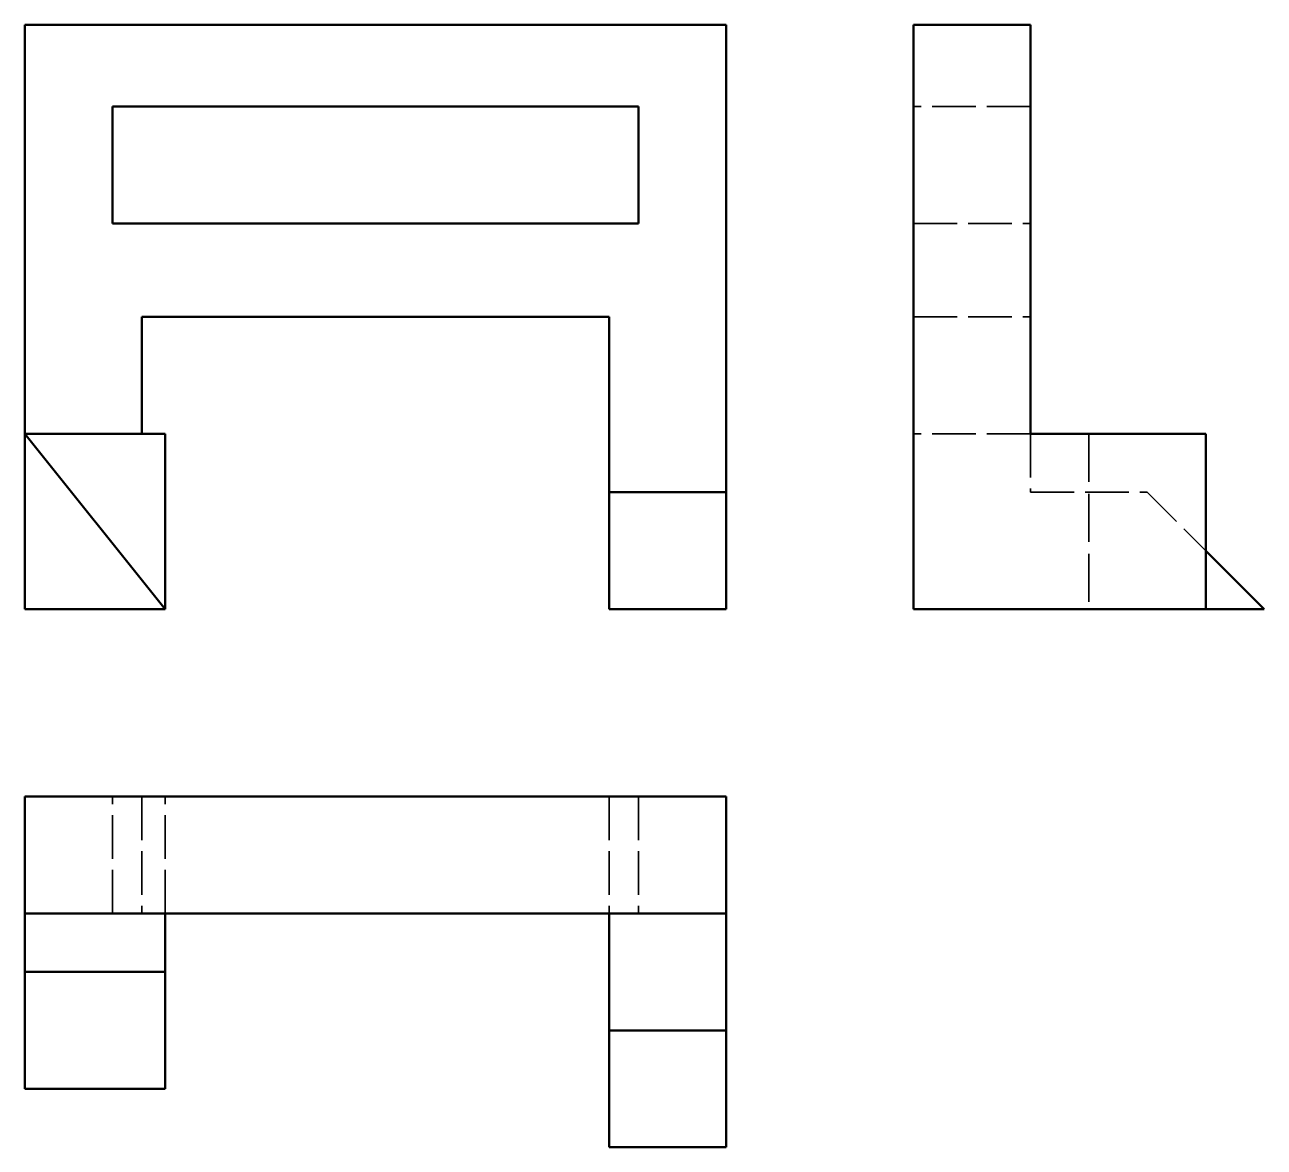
# Model space of a CAD drawing. Header units: inches. Extents: x 0 to 41.7, y 0 to 37.8.
import ezdxf

# ---------------------------------------------------------------- set-up
doc = ezdxf.new("R2010")
doc.units = ezdxf.units.IN
doc.header["$LTSCALE"] = 10
doc.header["$MEASUREMENT"] = 0
doc.linetypes.add('DASHED', pattern=[0.2067, 0.1654, -0.0413])
doc.layers.add('Hidden(Default)', color=7, linetype='DASHED', lineweight=35)
doc.layers.add('Visible(Default)', color=7, linetype='Continuous', lineweight=50)

msp = doc.modelspace()

# ---------------------------------------------------------------- linework, layer by layer
at = {"layer": 'Hidden(Default)', "ltscale": 0.890879}
for p, q in [((33.872, 35.053), (29.935, 35.053)), ((29.935, 31.116), (33.872, 31.116)), ((29.935, 27.967), (33.872, 27.967)), ((33.872, 24.03), (29.935, 24.03)), ((33.872, 24.03), (33.872, 22.061)), ((33.872, 22.061), (37.809, 22.061)), ((2.953, 7.874), (2.953, 11.811)), ((3.937, 11.811), (3.937, 7.874)), ((4.724, 7.874), (4.724, 11.811)), ((19.685, 11.811), (19.685, 7.874)), ((20.669, 11.811), (20.669, 7.874))]:
    msp.add_line(p, q, dxfattribs=at)
at = {"layer": 'Hidden(Default)', "ltscale": 0.977898}
msp.add_line((35.841, 24.03), (35.841, 18.124), dxfattribs=at)
at = {"layer": 'Hidden(Default)', "ltscale": 0.839928}
msp.add_line((37.809, 22.061), (39.778, 20.093), dxfattribs=at)
at = {"layer": 'Visible(Default)'}
for p, q in [((23.622, 37.809), (0, 37.809)), ((0, 37.809), (0, 24.03)), ((23.622, 22.061), (23.622, 37.809)), ((29.935, 18.124), (29.935, 37.809)), ((29.935, 37.809), (33.872, 37.809)), ((33.872, 37.809), (33.872, 24.03)), ((2.953, 35.053), (20.669, 35.053)), ((2.953, 31.116), (2.953, 35.053)), ((20.669, 35.053), (20.669, 31.116)), ((20.669, 31.116), (2.953, 31.116)), ((3.937, 24.03), (3.937, 27.967)), ((3.937, 27.967), (19.685, 27.967)), ((19.685, 27.967), (19.685, 22.061)), ((4.724, 18.124), (0, 24.03)), ((0, 24.03), (0, 18.124)), ((0, 24.03), (4.724, 24.03)), ((4.724, 18.124), (4.724, 24.03)), ((33.872, 24.03), (35.841, 24.03)), ((35.841, 24.03), (39.778, 24.03)), ((39.778, 24.03), (39.778, 18.124)), ((19.685, 22.061), (19.685, 18.124)), ((23.622, 22.061), (19.685, 22.061)), ((23.622, 22.061), (23.622, 18.124)), ((39.778, 20.093), (41.746, 18.124)), ((0, 18.124), (4.724, 18.124)), ((23.622, 18.124), (19.685, 18.124)), ((29.935, 18.124), (39.778, 18.124)), ((39.778, 18.124), (41.746, 18.124)), ((0, 11.811), (23.622, 11.811)), ((0, 11.811), (0, 7.874)), ((23.622, 11.811), (23.622, 7.874)), ((0, 7.874), (0, 5.906)), ((23.622, 7.874), (0, 7.874)), ((4.724, 5.906), (4.724, 7.874)), ((19.685, 7.874), (19.685, 3.937)), ((23.622, 7.874), (23.622, 3.937)), ((0, 5.906), (0, 1.969)), ((0, 5.906), (4.724, 5.906)), ((4.724, 5.906), (4.724, 1.969)), ((19.685, 3.937), (19.685, 0)), ((23.622, 3.937), (19.685, 3.937)), ((23.622, 3.937), (23.622, 0)), ((4.724, 1.969), (0, 1.969)), ((23.622, 0), (19.685, 0))]:
    msp.add_line(p, q, dxfattribs=at)

doc.saveas('drawing.dxf')
